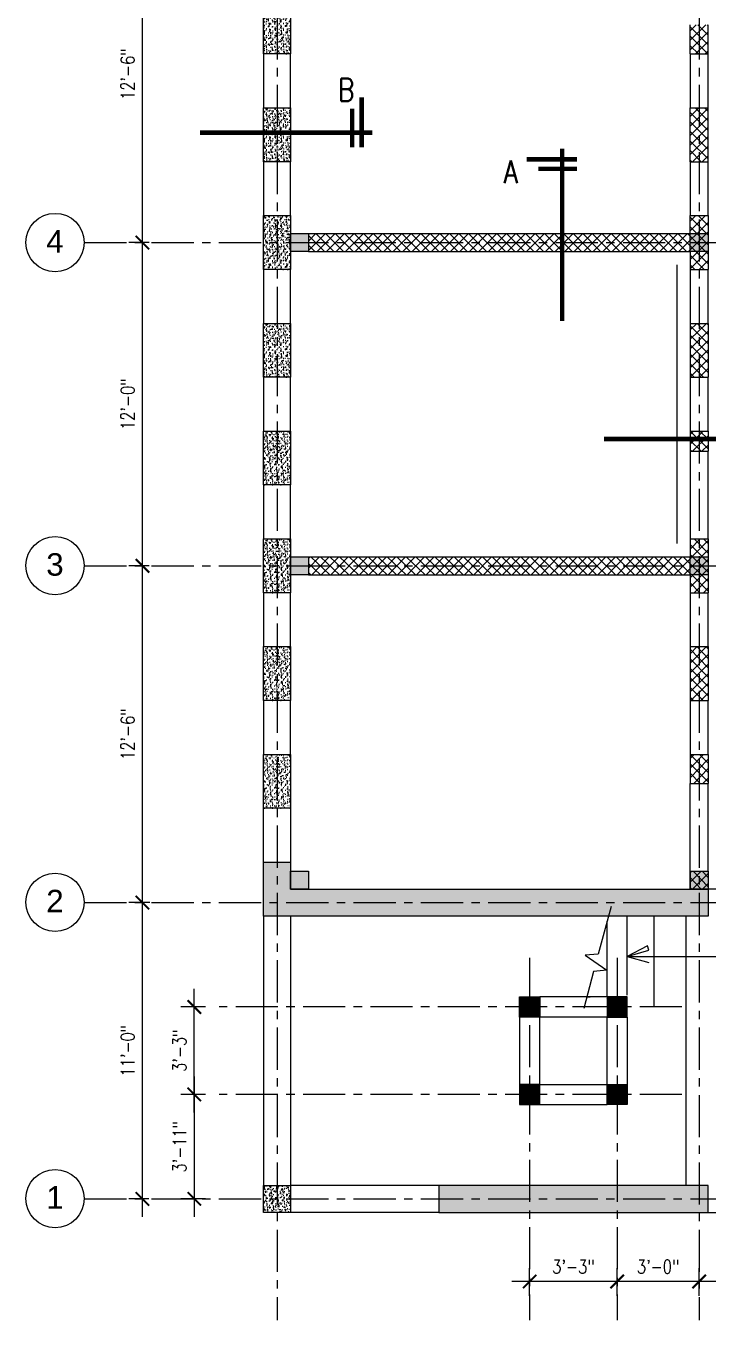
# Model space of a CAD drawing. Header units: inches. Extents: x 17147 to 26472, y -24737 to -16604.
# Drawn here: x 19654 to 19958, y -23870 to -23294 of the extents above; entities that cross this region are included whole.
import ezdxf
from ezdxf.enums import TextEntityAlignment as Align

# ---------------------------------------------------------------- set-up
doc = ezdxf.new("R2010")
doc.units = ezdxf.units.IN
doc.header["$MEASUREMENT"] = 0
doc.linetypes.add('CENTER', pattern=[2, 1.25, -0.25, 0.25, -0.25])
for name, color, linetype in [('A-HATCH RCC', 8, 'Continuous'), ('A-STAIR', 2, 'Continuous'), ('A-TEXT-P', 242, 'Continuous'), ('A-WALL-B', 33, 'Continuous'), ('A-WALL-RAMPED EARTH', 4, 'Continuous'), ('DIM', 2, 'Continuous'), ('DOOR', 4, 'Continuous'), ('GC', 3, 'Continuous'), ('Grid line', 1, 'CENTER'), ('GT', 4, 'Continuous'), ('P-BEAM', 3, 'Continuous'), ('S-Cuting Line', 1, 'Continuous'), ('SECMARK', 2, 'Continuous'), ('TEXT3', 4, 'Continuous'), ('WALL', 3, 'Continuous'), ('WALL HATCH', 252, 'Continuous')]:
    doc.layers.add(name, color=color, linetype=linetype)
doc.styles.add('dim', font='arial.ttf')
doc.styles.add('DIM 1_1 (A)', font='simplex.shx', dxfattribs={"width": 0.8})
doc.styles.add('DIM 1_8 (A)', font='simplex.shx', dxfattribs={"width": 0.8})
doc.styles.add('DIM 3_16 (A)', font='simplex.shx', dxfattribs={"width": 0.8})
doc.dimstyles.new('DIM 3_16 (A)', dxfattribs={"dimtxt": 6, "dimasz": 6, "dimexe": 6, "dimexo": 6, "dimgap": 3, "dimtad": 1, "dimdec": 0, "dimzin": 3, "dimdsep": 46, "dimlunit": 4, "dimtxsty": 'DIM 3_16 (A)', "dimblk": 'ARCHTICK', "dimcen": 6, "dimdle": 8, "dimclrd": 2, "dimclre": 2, "dimclrt": 3, "dimadec": 0, "dimazin": 2, "dimtfac": 1, "dimtdec": 0, "dimtofl": 0, "dimtmove": 0, "dimatfit": 3, "dimfxl": 0, "dimtolj": 1, "dimtzin": 0, "dimlwd": -1, "dimlwe": -1, "dimarcsym": 0})
pattern_1 = [(127.5, (-13274969.4189, -107078831.9895), (-1.957652949317, -0.06400125184), [0, -1.54432, 0, -1.7272, 0, -1.651]), (97.5, (-13274969.419, -107078831.9895), (-2.867300402273, 1.79809313255), [0, -0.83312, 0, -1.39192, 0, -0.5334]), (57.5, (-13274969.4189, -107078833.2392), (-0.005748738714, 3.163969480966), [0, -0.508, 0, -1.8288, 0, -2.3876]), (47.5, (-13274969.419, -107078833.2392), (-0.89171729303, 3.05422580989), [0, -0.254, 0, -1.19888, 0, -1.3716])]
pattern_2 = [(45, (-38428.47011, -33702.42094), (-0.08838834765, 0.08838834765), [])]

# ---------------------------------------------------------------- blocks, each defined once
blk = doc.blocks.new('_ARCHTICK')
at = {"color": 0, "linetype": 'ByBlock', "const_width": 0.15}
blk.add_lwpolyline([(-0.5, -0.5), (0.5, 0.5)], dxfattribs=at)
blk = doc.blocks.new('*D48')
at = {"layer": 'DEFPOINTS', "color": 0, "transparency": 16777216}
for p in [(19706.33, -23240.04), (19708.6, -23240.04), (19715.29, -23390.04)]:
    blk.add_point(p, dxfattribs=at)
at = {"layer": 'DIM', "color": 2, "transparency": 16777216}
for p, q in [((19706.33, -23398.04), (19706.33, -23232.04)), ((19702.6, -23240.04), (19700.33, -23240.04)), ((19709.29, -23390.04), (19700.33, -23390.04))]:
    blk.add_line(p, q, dxfattribs=at)
at = {"layer": 'DIM', "color": 2, "transparency": 16777216, "xscale": 6, "yscale": 6, "zscale": 6}
for p, rotation in [((19706.33, -23240.04), 90), ((19706.33, -23390.04), 270)]:
    blk.add_blockref('_ARCHTICK', p, dxfattribs=dict(at, rotation=rotation))
at = {"layer": 'DIM', "color": 3, "transparency": 16777216, "insert": (19699.76, -23315.04), "char_height": 6, "attachment_point": 5, "rotation": 90, "style": 'DIM 3_16 (A)'}
blk.add_mtext('\\A1;12\'-6"', dxfattribs=at)
blk = doc.blocks.new('*D49')
at = {"layer": 'DEFPOINTS', "color": 0, "transparency": 16777216}
for p in [(19706.33, -23390.04), (19708.6, -23390.04), (19715.29, -23534.04)]:
    blk.add_point(p, dxfattribs=at)
at = {"layer": 'DIM', "color": 2, "transparency": 16777216}
for p, q in [((19706.33, -23542.04), (19706.33, -23382.04)), ((19702.6, -23390.04), (19700.33, -23390.04)), ((19709.29, -23534.04), (19700.33, -23534.04))]:
    blk.add_line(p, q, dxfattribs=at)
at = {"layer": 'DIM', "color": 2, "transparency": 16777216, "xscale": 6, "yscale": 6, "zscale": 6}
for p, rotation in [((19706.33, -23390.04), 90), ((19706.33, -23534.04), 270)]:
    blk.add_blockref('_ARCHTICK', p, dxfattribs=dict(at, rotation=rotation))
at = {"layer": 'DIM', "color": 3, "transparency": 16777216, "insert": (19699.76, -23462.04), "char_height": 6, "attachment_point": 5, "rotation": 90, "style": 'DIM 3_16 (A)'}
blk.add_mtext('\\A1;12\'-0"', dxfattribs=at)
blk = doc.blocks.new('*D50')
at = {"layer": 'DEFPOINTS', "color": 0, "transparency": 16777216}
for p in [(19706.33, -23534.04), (19708.6, -23534.04), (19715.57, -23684.04)]:
    blk.add_point(p, dxfattribs=at)
at = {"layer": 'DIM', "color": 2, "transparency": 16777216}
for p, q in [((19706.33, -23692.04), (19706.33, -23526.04)), ((19702.6, -23534.04), (19700.33, -23534.04)), ((19709.57, -23684.04), (19700.33, -23684.04))]:
    blk.add_line(p, q, dxfattribs=at)
at = {"layer": 'DIM', "color": 2, "transparency": 16777216, "xscale": 6, "yscale": 6, "zscale": 6}
for p, rotation in [((19706.33, -23534.04), 90), ((19706.33, -23684.04), 270)]:
    blk.add_blockref('_ARCHTICK', p, dxfattribs=dict(at, rotation=rotation))
at = {"layer": 'DIM', "color": 3, "transparency": 16777216, "insert": (19699.76, -23609.04), "char_height": 6, "attachment_point": 5, "rotation": 90, "style": 'DIM 3_16 (A)'}
blk.add_mtext('\\A1;12\'-6"', dxfattribs=at)
blk = doc.blocks.new('*D51')
at = {"layer": 'DEFPOINTS', "color": 0, "transparency": 16777216}
for p in [(19706.33, -23684.04), (19708.74, -23684.04), (19715.15, -23816.04)]:
    blk.add_point(p, dxfattribs=at)
at = {"layer": 'DIM', "color": 2, "transparency": 16777216}
for p, q in [((19706.33, -23824.04), (19706.33, -23676.04)), ((19702.74, -23684.04), (19700.33, -23684.04)), ((19709.15, -23816.04), (19700.33, -23816.04))]:
    blk.add_line(p, q, dxfattribs=at)
at = {"layer": 'DIM', "color": 2, "transparency": 16777216, "xscale": 6, "yscale": 6, "zscale": 6}
for p, rotation in [((19706.33, -23684.04), 90), ((19706.33, -23816.04), 270)]:
    blk.add_blockref('_ARCHTICK', p, dxfattribs=dict(at, rotation=rotation))
at = {"layer": 'DIM', "color": 3, "transparency": 16777216, "insert": (19699.76, -23750.04), "char_height": 6, "attachment_point": 5, "rotation": 90, "style": 'DIM 3_16 (A)'}
blk.add_mtext('\\A1;11\'-0"', dxfattribs=at)
blk = doc.blocks.new('*D54')
at = {"layer": 'DEFPOINTS', "color": 0, "transparency": 16777216}
for p in [(19729.45, -23730.54), (19740.5, -23730.54), (19740.5, -23769.54)]:
    blk.add_point(p, dxfattribs=at)
at = {"layer": 'DIM', "color": 2, "transparency": 16777216}
for p, q in [((19729.45, -23777.54), (19729.45, -23722.54)), ((19734.5, -23730.54), (19723.45, -23730.54)), ((19734.5, -23769.54), (19723.45, -23769.54))]:
    blk.add_line(p, q, dxfattribs=at)
at = {"layer": 'DIM', "color": 2, "transparency": 16777216, "xscale": 6, "yscale": 6, "zscale": 6}
for p, rotation in [((19729.45, -23730.54), 90), ((19729.45, -23769.54), 270)]:
    blk.add_blockref('_ARCHTICK', p, dxfattribs=dict(at, rotation=rotation))
at = {"layer": 'DIM', "color": 3, "transparency": 16777216, "insert": (19722.88, -23750.04), "char_height": 6, "attachment_point": 5, "rotation": 90, "style": 'DIM 3_16 (A)'}
blk.add_mtext('\\A1;3\'-3"', dxfattribs=at)
blk = doc.blocks.new('*D55')
at = {"layer": 'DEFPOINTS', "color": 0, "transparency": 16777216}
for p in [(19740.5, -23769.54), (19729.45, -23816.04), (19740.5, -23816.04)]:
    blk.add_point(p, dxfattribs=at)
at = {"layer": 'DIM', "color": 2, "transparency": 16777216}
for p, q in [((19729.45, -23761.54), (19729.45, -23824.04)), ((19734.5, -23769.54), (19723.45, -23769.54)), ((19734.5, -23816.04), (19723.45, -23816.04))]:
    blk.add_line(p, q, dxfattribs=at)
at = {"layer": 'DIM', "color": 2, "transparency": 16777216, "xscale": 6, "yscale": 6, "zscale": 6}
for p, rotation in [((19729.45, -23769.54), 90), ((19729.45, -23816.04), 270)]:
    blk.add_blockref('_ARCHTICK', p, dxfattribs=dict(at, rotation=rotation))
at = {"layer": 'DIM', "color": 3, "transparency": 16777216, "insert": (19722.88, -23792.79), "char_height": 6, "attachment_point": 5, "rotation": 90, "style": 'DIM 3_16 (A)'}
blk.add_mtext('\\A1;3\'-11"', dxfattribs=at)
blk = doc.blocks.new('*D56')
at = {"layer": 'DEFPOINTS', "color": 0, "transparency": 16777216}
for p in [(19917.83, -23852.83), (19917.83, -23865.23), (19954.33, -23865.23)]:
    blk.add_point(p, dxfattribs=at)
at = {"layer": 'DIM', "color": 2, "transparency": 16777216}
for p, q in [((19917.83, -23859.23), (19917.83, -23846.83)), ((19954.33, -23859.23), (19954.33, -23846.83)), ((19962.33, -23852.83), (19909.83, -23852.83))]:
    blk.add_line(p, q, dxfattribs=at)
at = {"layer": 'DIM', "color": 2, "transparency": 16777216, "xscale": 6, "yscale": 6, "zscale": 6, "rotation": 180}
blk.add_blockref('_ARCHTICK', (19917.83, -23852.83), dxfattribs=at)
at = {"layer": 'DIM', "color": 2, "transparency": 16777216, "xscale": 6, "yscale": 6, "zscale": 6}
blk.add_blockref('_ARCHTICK', (19954.33, -23852.83), dxfattribs=at)
at = {"layer": 'DIM', "color": 3, "transparency": 16777216, "insert": (19936.08, -23846.25), "char_height": 6, "attachment_point": 5, "style": 'DIM 3_16 (A)'}
blk.add_mtext('\\A1;3\'-0"', dxfattribs=at)
blk = doc.blocks.new('*D57')
at = {"layer": 'DEFPOINTS', "color": 0, "transparency": 16777216}
for p in [(19878.83, -23852.83), (19878.83, -23865.23), (19917.83, -23865.23)]:
    blk.add_point(p, dxfattribs=at)
at = {"layer": 'DIM', "color": 2, "transparency": 16777216}
for p, q in [((19878.83, -23859.23), (19878.83, -23846.83)), ((19917.83, -23859.23), (19917.83, -23846.83)), ((19925.83, -23852.83), (19870.83, -23852.83))]:
    blk.add_line(p, q, dxfattribs=at)
at = {"layer": 'DIM', "color": 2, "transparency": 16777216, "xscale": 6, "yscale": 6, "zscale": 6, "rotation": 180}
blk.add_blockref('_ARCHTICK', (19878.83, -23852.83), dxfattribs=at)
at = {"layer": 'DIM', "color": 2, "transparency": 16777216, "xscale": 6, "yscale": 6, "zscale": 6}
blk.add_blockref('_ARCHTICK', (19917.83, -23852.83), dxfattribs=at)
at = {"layer": 'DIM', "color": 3, "transparency": 16777216, "insert": (19898.33, -23846.25), "char_height": 6, "attachment_point": 5, "style": 'DIM 3_16 (A)'}
blk.add_mtext('\\A1;3\'-3"', dxfattribs=at)
blk = doc.blocks.new('S1')
at = {"layer": 'SECMARK', "const_width": 0.25}
for points in [[(0, 9.61), (0, 0)], [(-1.976, 9.013), (0.825, 9.013)], [(-1.336, 8.479), (0.825, 8.479)]]:
    blk.add_lwpolyline(points, dxfattribs=at)
at = {"layer": 'TEXT3', "style": 'DIM 1_1 (A)', "width": 0.8}
blk.add_attdef('A', (-2.652, 6.418), '', height=1.5, dxfattribs=at)

msp = doc.modelspace()

# ---------------------------------------------------------------- hatches: boundary and pattern name
at = {"layer": 'A-HATCH RCC'}
h = msp.add_hatch(dxfattribs=at)
h.set_pattern_fill('_USER,_O', color=256, scale=3, angle=45, double=1, pattern_type=0)
h.set_pattern_definition([(45, (21137.0528, -23386.0436), (-2.1213203, 2.1213203), []), (135, (21137.0528, -23386.0436), (-2.1213203, -2.1213203), [])])
h.paths.add_polyline_path([(19950.32687, -23306.04359), (19958.32687, -23306.04359), (19958.32687, -23293.04359), (19950.32687, -23293.04359)])
h.paths.add_polyline_path([(19950.32687, -23354.04359), (19958.32687, -23354.04359), (19958.32687, -23330.04359), (19950.32687, -23330.04359)])
h.paths.add_polyline_path([(19950.32687, -23394.04359), (19950.32687, -23402.04359), (19958.32687, -23402.04359), (19958.32687, -23378.04359), (19950.32687, -23378.04359), (19950.32687, -23386.04359), (19780.32687, -23386.04359), (19780.32687, -23394.04359)])
h.paths.add_polyline_path([(19958.32687, -23254.04359), (19958.32687, -23246.04359), (19950.32687, -23246.04359), (19950.32687, -23254.04359)])
h = msp.add_hatch(dxfattribs=at)
h.set_pattern_fill('AR-SAND', color=256, angle=90)
h.set_pattern_definition([(127.5, (31328.3895, -78319.2337), (-1.92682377, -0.06299336), [0, -1.52, 0, -1.7, 0, -1.625]), (97.5, (31328.3895, -78319.2337), (-2.82214607, 1.7697767), [0, -0.82, 0, -1.37, 0, -0.525]), (57.5, (31328.3895, -78320.4637), (-0.005659054, 3.11414186), [0, -0.5, 0, -1.8, 0, -2.35]), (47.5, (31328.3895, -78320.4637), (-0.87767556, 3.0061266), [0, -0.25, 0, -1.18, 0, -1.35])])
h.paths.add_polyline_path([(19760.32687, -23306.04359), (19772.32687, -23306.04359), (19772.32687, -23282.04359), (19760.32687, -23282.04359)])
h = msp.add_hatch(dxfattribs=at)
h.set_pattern_fill('AR-SAND', color=256, angle=90)
h.set_pattern_definition([(127.5, (31328.3895, -78367.2337), (-1.92682377, -0.06299336), [0, -1.52, 0, -1.7, 0, -1.625]), (97.5, (31328.3895, -78367.2337), (-2.82214607, 1.7697767), [0, -0.82, 0, -1.37, 0, -0.525]), (57.5, (31328.3895, -78368.4637), (-0.005659054, 3.11414186), [0, -0.5, 0, -1.8, 0, -2.35]), (47.5, (31328.3895, -78368.4637), (-0.87767556, 3.0061266), [0, -0.25, 0, -1.18, 0, -1.35])])
h.paths.add_polyline_path([(19760.32687, -23354.04359), (19772.32687, -23354.04359), (19772.32687, -23330.04359), (19760.32687, -23330.04359)])
h = msp.add_hatch(dxfattribs=at)
h.set_pattern_fill('AR-SAND', color=256, angle=90)
h.set_pattern_definition([(127.5, (31328.3895, -78367.2337), (-1.92682377, -0.06299336), [0, -1.52, 0, -1.7, 0, -1.625]), (97.5, (31328.3895, -78367.2337), (-2.82214607, 1.7697767), [0, -0.82, 0, -1.37, 0, -0.525]), (57.5, (31328.3895, -78368.4637), (-0.005659054, 3.11414186), [0, -0.5, 0, -1.8, 0, -2.35]), (47.5, (31328.3895, -78368.4637), (-0.87767556, 3.0061266), [0, -0.25, 0, -1.18, 0, -1.35])])
h.paths.add_polyline_path([(19772.32687, -23378.04359), (19760.32687, -23378.04359), (19760.32687, -23402.04359), (19772.32687, -23402.04359)])
h = msp.add_hatch(dxfattribs=at)
h.set_pattern_fill('AR-SAND', color=256, angle=90)
h.set_pattern_definition([(127.5, (31328.3895, -78463.2337), (-1.92682377, -0.06299336), [0, -1.52, 0, -1.7, 0, -1.625]), (97.5, (31328.3895, -78463.2337), (-2.82214607, 1.7697767), [0, -0.82, 0, -1.37, 0, -0.525]), (57.5, (31328.3895, -78464.4637), (-0.005659054, 3.11414186), [0, -0.5, 0, -1.8, 0, -2.35]), (47.5, (31328.3895, -78464.4637), (-0.87767556, 3.0061266), [0, -0.25, 0, -1.18, 0, -1.35])])
h.paths.add_polyline_path([(19760.32687, -23450.04359), (19772.32687, -23450.04359), (19772.32687, -23426.04359), (19760.32687, -23426.04359)])
h = msp.add_hatch(dxfattribs=at)
h.set_pattern_fill('_USER,_O', color=256, scale=3, angle=45, double=1, pattern_type=0)
h.set_pattern_definition([(45, (-13219139.0028, -107067503.427), (-2.12132034356, 2.12132034356), []), (135, (-13219139.0028, -107067503.427), (-2.12132034356, -2.12132034356), [])])
h.paths.add_polyline_path([(19958.32687, -23570.04359), (19950.32687, -23570.04359), (19950.32687, -23594.04359), (19958.32687, -23594.04359)])
h.paths.add_polyline_path([(19950.32687, -23631.04359), (19958.32687, -23631.04359), (19958.32687, -23618.04359), (19950.32687, -23618.04359)])
h.paths.add_polyline_path([(19950.32687, -23670.04359), (19950.32687, -23678.04359), (19958.32687, -23678.04359), (19958.32687, -23670.04359)])
h.paths.add_polyline_path([(19950.32687, -23450.04359), (19958.32687, -23450.04359), (19958.32687, -23426.04359), (19950.32687, -23426.04359)])
h.paths.add_polyline_path([(19950.32687, -23474.04359), (19950.32687, -23483.04359), (19958.32687, -23483.04359), (19958.32687, -23474.04359)])
h.paths.add_polyline_path([(19950.32687, -23538.04359), (19950.32687, -23546.04359), (19958.32687, -23546.04359), (19958.32687, -23522.04359), (19950.32687, -23522.04359), (19950.32687, -23530.04359), (19780.32687, -23530.04359), (19780.32687, -23538.04359)])
h = msp.add_hatch(dxfattribs=at)
h.set_pattern_fill('AR-SAND', color=256, scale=0.04, angle=90)
h.set_pattern_definition([(127.5, (-13274969.4189, -107078591.9895), (-1.957652949317, -0.06400125184), [0, -1.54432, 0, -1.7272, 0, -1.651]), (97.5, (-13274969.419, -107078591.9895), (-2.867300402273, 1.79809313255), [0, -0.83312, 0, -1.39192, 0, -0.5334]), (57.5, (-13274969.4189, -107078593.2392), (-0.005748738714, 3.163969480966), [0, -0.508, 0, -1.8288, 0, -2.3876]), (47.5, (-13274969.419, -107078593.2392), (-0.89171729303, 3.05422580989), [0, -0.254, 0, -1.19888, 0, -1.3716])])
h.paths.add_polyline_path([(19760.32687, -23474.04359), (19772.32687, -23474.04359), (19772.32687, -23498.04359), (19760.32687, -23498.04359)])
h = msp.add_hatch(dxfattribs=at)
h.set_pattern_fill('AR-SAND', color=256, scale=0.04, angle=90)
h.set_pattern_definition([(127.5, (-13274969.4189, -107078639.9895), (-1.957652949317, -0.06400125184), [0, -1.54432, 0, -1.7272, 0, -1.651]), (97.5, (-13274969.419, -107078639.9895), (-2.867300402273, 1.79809313255), [0, -0.83312, 0, -1.39192, 0, -0.5334]), (57.5, (-13274969.4189, -107078641.2392), (-0.005748738714, 3.163969480966), [0, -0.508, 0, -1.8288, 0, -2.3876]), (47.5, (-13274969.419, -107078641.2392), (-0.89171729303, 3.05422580989), [0, -0.254, 0, -1.19888, 0, -1.3716])])
h.paths.add_polyline_path([(19760.32687, -23522.04359), (19772.32687, -23522.04359), (19772.32687, -23546.04359), (19760.32687, -23546.04359)])
h = msp.add_hatch(dxfattribs=at)
h.set_pattern_fill('AR-SAND', color=256, scale=0.04, angle=90)
h.set_pattern_definition([(127.5, (-13274969.4189, -107078687.9895), (-1.957652949317, -0.06400125184), [0, -1.54432, 0, -1.7272, 0, -1.651]), (97.5, (-13274969.419, -107078687.9895), (-2.867300402273, 1.79809313255), [0, -0.83312, 0, -1.39192, 0, -0.5334]), (57.5, (-13274969.4189, -107078689.2392), (-0.005748738714, 3.163969480966), [0, -0.508, 0, -1.8288, 0, -2.3876]), (47.5, (-13274969.419, -107078689.2392), (-0.89171729303, 3.05422580989), [0, -0.254, 0, -1.19888, 0, -1.3716])])
h.paths.add_polyline_path([(19760.32687, -23570.04359), (19772.32687, -23570.04359), (19772.32687, -23594.04359), (19760.32687, -23594.04359)])
h = msp.add_hatch(dxfattribs=at)
h.set_pattern_fill('AR-SAND', color=256, scale=0.04, angle=90)
h.set_pattern_definition([(127.5, (-13274969.4189, -107078735.9895), (-1.957652949317, -0.06400125184), [0, -1.54432, 0, -1.7272, 0, -1.651]), (97.5, (-13274969.419, -107078735.9895), (-2.867300402273, 1.79809313255), [0, -0.83312, 0, -1.39192, 0, -0.5334]), (57.5, (-13274969.4189, -107078737.2392), (-0.005748738714, 3.163969480966), [0, -0.508, 0, -1.8288, 0, -2.3876]), (47.5, (-13274969.419, -107078737.2392), (-0.89171729303, 3.05422580989), [0, -0.254, 0, -1.19888, 0, -1.3716])])
h.paths.add_polyline_path([(19760.32687, -23618.04359), (19772.32687, -23618.04359), (19772.32687, -23642.04359), (19760.32687, -23642.04359)])
h = msp.add_hatch(dxfattribs=at)
h.set_pattern_fill('AR-SAND', color=256, scale=0.04, angle=90)
h.set_pattern_definition(pattern_1)
h.paths.add_polyline_path([(19958.32687, -23690.04359), (19760.32687, -23690.04359), (19760.32687, -23666.04359), (19772.32687, -23666.04359), (19772.32687, -23678.04359), (19958.32687, -23678.04359)])
h = msp.add_hatch(dxfattribs=at)
h.set_pattern_fill('AR-SAND', color=256, scale=0.04, angle=90)
h.set_pattern_definition([(127.5, (-13274969.4189, -107079011.9895), (-1.957652949317, -0.06400125184), [0, -1.54432, 0, -1.7272, 0, -1.651]), (97.5, (-13274969.419, -107079011.9895), (-2.867300402273, 1.79809313255), [0, -0.83312, 0, -1.39192, 0, -0.5334]), (57.5, (-13274969.4189, -107079013.2392), (-0.005748738714, 3.163969480966), [0, -0.508, 0, -1.8288, 0, -2.3876]), (47.5, (-13274969.419, -107079013.2392), (-0.89171729303, 3.05422580989), [0, -0.254, 0, -1.19888, 0, -1.3716])])
h.paths.add_polyline_path([(19760.32687, -23810.04359), (19772.32687, -23810.04359), (19772.32687, -23822.04359), (19760.32687, -23822.04359)])
h = msp.add_hatch(dxfattribs=at)
h.set_pattern_fill('AR-SAND', color=256, scale=0.04, angle=90)
h.set_pattern_definition(pattern_1)
h.paths.add_polyline_path([(19838.32687, -23822.04359), (19958.32687, -23822.04359), (19958.32687, -23810.04359), (19838.32687, -23810.04359)])
at = {"layer": 'WALL HATCH'}
for points in [[(19780.32687, -23386.04359), (19772.32687, -23386.04359), (19772.32687, -23394.04359), (19780.32687, -23394.04359)], [(19958.32687, -23386.04359), (19950.32687, -23386.04359), (19950.32687, -23394.04359), (19958.32687, -23394.04359)], [(19780.32687, -23530.04359), (19772.32687, -23530.04359), (19772.32687, -23538.04359), (19780.32687, -23538.04359)], [(19958.32687, -23530.04359), (19950.32687, -23530.04359), (19950.32687, -23538.04359), (19958.32687, -23538.04359)], [(19780.32687, -23670.04359), (19772.32687, -23670.04359), (19772.32687, -23678.04359), (19780.32687, -23678.04359)], [(19958.32687, -23670.04359), (19950.32687, -23670.04359), (19950.32687, -23678.04359), (19958.32687, -23678.04359)]]:
    msp.add_hatch(color=256, dxfattribs=at).paths.add_polyline_path(points)
h = msp.add_hatch(dxfattribs=at)
h.set_pattern_fill('ANSI31', color=256, style=0)
h.set_pattern_definition(pattern_2)
h.paths.add_polyline_path([(19874.32687, -23726.04359), (19883.32687, -23726.04359), (19883.32687, -23735.04359), (19874.32687, -23735.04359)])
h = msp.add_hatch(dxfattribs=at)
h.set_pattern_fill('ANSI31', color=256, style=0)
h.set_pattern_definition(pattern_2)
h.paths.add_polyline_path([(19922.32687, -23726.04359), (19913.32687, -23726.04359), (19913.32687, -23735.04359), (19922.32687, -23735.04359)])
h = msp.add_hatch(dxfattribs=at)
h.set_pattern_fill('ANSI31', color=256, style=0)
h.set_pattern_definition(pattern_2)
h.paths.add_polyline_path([(19874.32687, -23774.04359), (19883.32687, -23774.04359), (19883.32687, -23765.04359), (19874.32687, -23765.04359)])
h = msp.add_hatch(dxfattribs=at)
h.set_pattern_fill('ANSI31', color=256, style=0)
h.set_pattern_definition(pattern_2)
h.paths.add_polyline_path([(19922.32687, -23774.04359), (19913.32687, -23774.04359), (19913.32687, -23765.04359), (19922.32687, -23765.04359)])

# ---------------------------------------------------------------- linework, layer by layer
at = {"layer": 'A-STAIR'}
for p, q in [((19922.32687, -23725.32919), (19922.32687, -23690.04359)), ((19934.32687, -23730.54359), (19934.32687, -23690.04359)), ((19904.31337, -23726.04359), (19905.82687, -23726.04359))]:
    msp.add_line(p, q, dxfattribs=at)
at = {"layer": 'A-TEXT-P'}
for p, q in [((19931.32668, -23703.25098), (19922.32687, -23708.04359)), ((19922.32687, -23708.04359), (19931.9117, -23705.27988)), ((19931.9117, -23705.27988), (19931.32668, -23703.25098)), ((19922.32687, -23708.04359), (19966.4399, -23708.04359)), ((19922.32687, -23708.04359), (19931.9117, -23710.80731))]:
    msp.add_line(p, q, dxfattribs=at)
at = {"layer": 'A-WALL-B'}
for p, q in [((19950.32687, -23670.04359), (19950.32687, -23678.04359)), ((19950.32687, -23670.04359), (19958.32687, -23670.04359)), ((19958.32687, -23670.04359), (19958.32687, -23678.04359))]:
    msp.add_line(p, q, dxfattribs=at)
at = {"layer": 'A-WALL-RAMPED EARTH'}
for points in [[(19760.32687, -23282.04359), (19772.32687, -23282.04359), (19772.32687, -23306.04359), (19760.32687, -23306.04359)], [(19760.32687, -23330.04359), (19772.32687, -23330.04359), (19772.32687, -23354.04359), (19760.32687, -23354.04359)], [(19760.32687, -23378.04359), (19772.32687, -23378.04359), (19772.32687, -23402.04359), (19760.32687, -23402.04359)], [(19760.32687, -23426.04359), (19772.32687, -23426.04359), (19772.32687, -23450.04359), (19760.32687, -23450.04359)], [(19760.32687, -23474.04359), (19772.32687, -23474.04359), (19772.32687, -23498.04359), (19760.32687, -23498.04359)], [(19760.32687, -23522.04359), (19772.32687, -23522.04359), (19772.32687, -23546.04359), (19760.32687, -23546.04359)], [(19760.32687, -23570.04359), (19772.32687, -23570.04359), (19772.32687, -23594.04359), (19760.32687, -23594.04359)], [(19760.32687, -23618.04359), (19772.32687, -23618.04359), (19772.32687, -23642.04359), (19760.32687, -23642.04359)], [(19958.32687, -23690.04359), (19760.32687, -23690.04359), (19760.32687, -23666.04359), (19772.32687, -23666.04359), (19772.32687, -23678.04359), (19958.32687, -23678.04359)], [(19760.32687, -23810.04359), (19772.32687, -23810.04359), (19772.32687, -23822.04359), (19760.32687, -23822.04359)], [(19838.32687, -23822.04359), (19958.32687, -23822.04359), (19958.32687, -23810.04359), (19838.32687, -23810.04359)]]:
    msp.add_lwpolyline(points, close=True, dxfattribs=at)
at = {"layer": 'DOOR', "color": 6}
for points in [[(19772.32687, -23386.04359), (19780.32687, -23386.04359), (19780.32687, -23394.04359), (19772.32687, -23394.04359)], [(19950.32687, -23386.04359), (19958.32687, -23386.04359), (19958.32687, -23394.04359), (19950.32687, -23394.04359)], [(19772.32687, -23530.04359), (19780.32687, -23530.04359), (19780.32687, -23538.04359), (19772.32687, -23538.04359)], [(19950.32687, -23530.04359), (19958.32687, -23530.04359), (19958.32687, -23538.04359), (19950.32687, -23538.04359)], [(19772.32687, -23670.04359), (19780.32687, -23670.04359), (19780.32687, -23678.04359), (19772.32687, -23678.04359)], [(19950.32687, -23670.04359), (19958.32687, -23670.04359), (19958.32687, -23678.04359), (19950.32687, -23678.04359)], [(19874.32687, -23726.04359), (19883.32687, -23726.04359), (19883.32687, -23735.04359), (19874.32687, -23735.04359)], [(19922.32687, -23726.04359), (19913.32687, -23726.04359), (19913.32687, -23735.04359), (19922.32687, -23735.04359)], [(19874.32687, -23774.04359), (19883.32687, -23774.04359), (19883.32687, -23765.04359), (19874.32687, -23765.04359)], [(19922.32687, -23774.04359), (19913.32687, -23774.04359), (19913.32687, -23765.04359), (19922.32687, -23765.04359)]]:
    msp.add_lwpolyline(points, close=True, dxfattribs=at)
at = {"layer": 'GC'}
for centre in [(19667.42035, -23390.04359), (19667.42035, -23533.98005), (19667.42035, -23683.91652), (19667.42035, -23815.91652)]:
    msp.add_circle(centre, 13, dxfattribs=at)
at = {"layer": 'Grid line', "ltscale": 15}
for p, q in [((19766.32687, -23019.76958), (19766.32687, -23870.04359)), ((19954.32687, -23019.76958), (19954.32687, -23870.04359)), ((19680.42035, -23390.04359), (20528.32687, -23390.04359)), ((19680.42035, -23534.04359), (20528.32687, -23534.04359)), ((19680.42035, -23684.04359), (20528.32687, -23684.04359)), ((19878.82687, -23708.65675), (19878.82687, -23870.04359)), ((19917.82687, -23708.65675), (19917.82687, -23870.04359)), ((19946.65389, -23730.54359), (19740.50044, -23730.54359)), ((19946.65389, -23769.54359), (19740.50044, -23769.54359)), ((19680.42035, -23816.04359), (20528.32687, -23816.04359))]:
    msp.add_line(p, q, dxfattribs=at)
at = {"layer": 'P-BEAM', "color": 2}
for p, q in [((19760.32687, -23306.04359), (19760.32687, -23330.04359)), ((19772.32687, -23330.04359), (19772.32687, -23306.04359)), ((19950.32687, -23306.04359), (19950.32687, -23330.04359)), ((19958.32687, -23330.04359), (19958.32687, -23306.04359)), ((19760.32687, -23354.04359), (19760.32687, -23378.04359)), ((19772.32687, -23378.04359), (19772.32687, -23354.04359)), ((19950.32687, -23354.04359), (19950.32687, -23378.04359)), ((19958.32687, -23378.04359), (19958.32687, -23354.04359)), ((19760.32687, -23402.04359), (19760.32687, -23426.04359)), ((19772.32687, -23426.04359), (19772.32687, -23402.04359)), ((19950.32687, -23402.04359), (19950.32687, -23426.04359)), ((19958.32687, -23426.04359), (19958.32687, -23402.04359)), ((19760.32687, -23450.04359), (19760.32687, -23474.04359)), ((19772.32687, -23474.04359), (19772.32687, -23450.04359)), ((19950.32687, -23450.04359), (19950.32687, -23474.04359)), ((19958.32687, -23474.04359), (19958.32687, -23450.04359)), ((19950.32687, -23483.04359), (19950.32687, -23522.04359)), ((19958.32687, -23522.04359), (19958.32687, -23483.04359)), ((19760.32687, -23498.04359), (19760.32687, -23522.04359)), ((19772.32687, -23522.04359), (19772.32687, -23498.04359)), ((19760.32687, -23546.04359), (19760.32687, -23570.04359)), ((19772.32687, -23570.04359), (19772.32687, -23546.04359)), ((19950.32687, -23546.04359), (19950.32687, -23570.04359)), ((19958.32687, -23570.04359), (19958.32687, -23546.04359)), ((19760.32687, -23594.04359), (19760.32687, -23618.04359)), ((19772.32687, -23618.04359), (19772.32687, -23594.04359)), ((19950.32687, -23594.04359), (19950.32687, -23618.04359)), ((19958.32687, -23618.04359), (19958.32687, -23594.04359)), ((19950.32687, -23670.04359), (19950.32687, -23631.04359)), ((19958.32687, -23670.04359), (19958.32687, -23631.04359)), ((19760.32687, -23666.04359), (19760.32687, -23642.04359)), ((19772.32687, -23642.04359), (19772.32687, -23666.04359)), ((20099.32687, -23678.04359), (19958.32687, -23678.04359)), ((19760.32687, -23690.04359), (19760.32687, -23810.04359)), ((19772.32687, -23690.04359), (19772.32687, -23810.04359)), ((19913.32687, -23726.04359), (19913.32687, -23692.40477)), ((19922.32687, -23725.32919), (19922.32687, -23690.04359)), ((19948.32687, -23690.04359), (19948.32687, -23810.04359)), ((19913.32687, -23726.04359), (19883.32687, -23726.04359)), ((19874.32687, -23735.04359), (19874.32687, -23765.04359)), ((19883.32687, -23765.04359), (19883.32687, -23735.04359)), ((19913.32687, -23735.04359), (19883.32687, -23735.04359)), ((19913.32687, -23765.04359), (19913.32687, -23735.04359)), ((19922.32687, -23735.04359), (19922.32687, -23765.04359)), ((19883.32687, -23765.04359), (19913.32687, -23765.04359)), ((19883.15841, -23774.04359), (19913.32687, -23774.04359)), ((19838.32687, -23810.04359), (19772.32687, -23810.04359)), ((19838.32687, -23822.04359), (19772.32687, -23822.04359)), ((19958.32687, -23822.04359), (20099.32687, -23822.04359))]:
    msp.add_line(p, q, dxfattribs=at)
at = {"layer": 'S-Cuting Line', "linetype": 'Continuous'}
msp.add_lwpolyline([(19915.11162, -23685.744), (19909.41148, -23707.01719), (19903.58613, -23707.52684), (19913.16629, -23714.23494), (19907.34093, -23714.74459), (19902.92791, -23731.21421)], dxfattribs=at)
at = {"layer": 'WALL'}
for p, q in [((19950.32687, -23306.04359), (19950.32687, -23293.04359)), ((19958.32687, -23306.04359), (19958.32687, -23293.04359)), ((19950.32687, -23306.04359), (19958.32687, -23306.04359)), ((19950.32687, -23354.04359), (19950.32687, -23330.04359)), ((19950.32687, -23330.04359), (19958.32687, -23330.04359)), ((19958.32687, -23354.04359), (19958.32687, -23330.04359)), ((19950.32687, -23354.04359), (19958.32687, -23354.04359)), ((19950.32687, -23386.04359), (19950.32687, -23378.04359)), ((19950.32687, -23378.04359), (19958.32687, -23378.04359)), ((19958.32687, -23378.04359), (19958.32687, -23402.04359)), ((19780.32687, -23386.04359), (19950.32687, -23386.04359)), ((19780.32687, -23394.04359), (19950.32687, -23394.04359)), ((19950.32687, -23394.04359), (19950.32687, -23402.04359)), ((19944.32687, -23400.04359), (19944.32687, -23524.04359)), ((19950.32687, -23402.04359), (19958.32687, -23402.04359)), ((19950.32687, -23426.04359), (19950.32687, -23450.04359)), ((19950.32687, -23426.04359), (19958.32687, -23426.04359)), ((19958.32687, -23426.04359), (19958.32687, -23450.04359)), ((19950.32687, -23450.04359), (19958.32687, -23450.04359)), ((19950.32687, -23474.04359), (19950.32687, -23483.04359)), ((19950.32687, -23474.04359), (19958.32687, -23474.04359)), ((19958.32687, -23474.04359), (19958.32687, -23483.04359)), ((19950.32687, -23483.04359), (19958.32687, -23483.04359)), ((19950.32687, -23522.04359), (19950.32687, -23530.04359)), ((19950.32687, -23522.04359), (19958.32687, -23522.04359)), ((19958.32687, -23522.04359), (19958.32687, -23546.04359)), ((19780.32687, -23530.04359), (19950.32687, -23530.04359)), ((19780.32687, -23538.04359), (19950.32687, -23538.04359)), ((19950.32687, -23538.04359), (19950.32687, -23546.04359)), ((19950.32687, -23546.04359), (19958.32687, -23546.04359)), ((19950.32687, -23570.04359), (19950.32687, -23594.04359)), ((19950.32687, -23570.04359), (19958.32687, -23570.04359)), ((19958.32687, -23570.04359), (19958.32687, -23594.04359)), ((19950.32687, -23594.04359), (19958.32687, -23594.04359)), ((19950.32687, -23618.04359), (19950.32687, -23631.04359)), ((19950.32687, -23618.04359), (19958.32687, -23618.04359)), ((19958.32687, -23618.04359), (19958.32687, -23631.04359)), ((19950.32687, -23631.04359), (19958.32687, -23631.04359))]:
    msp.add_line(p, q, dxfattribs=at)

# ---------------------------------------------------------------- block references
ref = msp.add_blockref('S1', (19731.92737, -23341.11273), dxfattribs=dict(xscale=8, yscale=8, zscale=8, rotation=270))
ref.add_attrib('A', 'B', (19793.46395, -23327.01574), dxfattribs={"layer": 'TEXT3', "height": 10, "style": 'DIM 1_8 (A)', "width": 0.8125})
ref = msp.add_blockref('S1', (19893.34648, -23425.06659), dxfattribs=dict(xscale=8, yscale=8, zscale=8))
ref.add_attrib('A', 'A', (19867.28771, -23363.53002), dxfattribs={"layer": 'TEXT3', "height": 10, "style": 'DIM 1_8 (A)', "width": 0.8125})
ref = msp.add_blockref('S1', (19911.92737, -23477.52749), dxfattribs=dict(xscale=8, yscale=8, zscale=8, rotation=270))
ref.add_attrib('A', 'A', (19973.46395, -23463.43051), dxfattribs={"layer": 'TEXT3', "height": 10, "style": 'DIM 1_8 (A)', "width": 0.8125})

# ---------------------------------------------------------------- texts
at = {"layer": 'GT', "color": 4, "style": 'dim'}
for s, p in [('4', (19667.35878, -23389.50098)), ('3', (19667.35878, -23533.43744)), ('2', (19667.35878, -23683.3739)), ('1', (19667.35878, -23815.3739))]:
    msp.add_text(s, height=10, dxfattribs=at).set_placement(p, align=Align.MIDDLE_CENTER)

# ---------------------------------------------------------------- dimensions: what is measured, and where the dimension line sits
at = {"layer": 'DIM'}
for base, p1, p2, picture, middle in [((19706.32687, -23240.04359), (19715.29267, -23390.04359), (19708.59946, -23240.04359), '*D48', (19699.75544, -23315.04359)), ((19706.32687, -23390.04359), (19715.29267, -23534.04359), (19708.59946, -23390.04359), '*D49', (19699.75544, -23462.04359)), ((19706.32687, -23534.04359), (19715.57156, -23684.04359), (19708.59946, -23534.04359), '*D50', (19699.75544, -23609.04359)), ((19706.32687, -23684.04359), (19715.14703, -23816.04359), (19708.7389, -23684.04359), '*D51', (19699.75544, -23750.04359)), ((19729.45339, -23730.54359), (19740.50044, -23769.54359), (19740.50044, -23730.54359), '*D54', (19722.88196, -23750.04359)), ((19729.4533882421, -23816.0435940862), (19740.5004370269, -23769.5435940862), (19740.5004370269, -23816.0435940862), '*D55', (19722.8819596707, -23792.7935940862))]:
    dim = msp.add_linear_dim(base=base, p1=p1, p2=p2, angle=90, dimstyle='DIM 3_16 (A)', dxfattribs=at)
    dim.commit()
    dim.dimension.update_dxf_attribs({"geometry": picture, "text_midpoint": middle})
for base, p1, p2, picture, middle in [((19878.82687, -23852.82548), (19917.82687, -23865.23367), (19878.82687, -23865.23367), '*D57', (19898.32687, -23846.25405)), ((19917.8268675227, -23852.8254825861), (19954.3268675022, -23865.2336680979), (19917.8268675227, -23865.2336680979), '*D56', (19936.0768675125, -23846.2540540146))]:
    dim = msp.add_linear_dim(base=base, p1=p1, p2=p2, dimstyle='DIM 3_16 (A)', dxfattribs=at)
    dim.commit()
    dim.dimension.update_dxf_attribs({"geometry": picture, "text_midpoint": middle})

doc.saveas('drawing.dxf')
